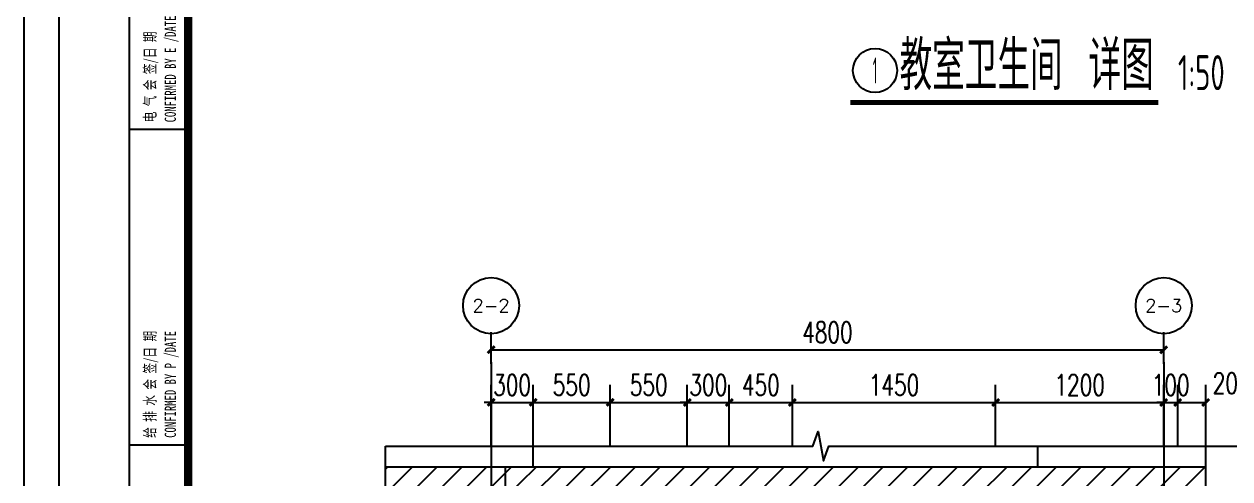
# Model space of a CAD drawing. Header units: millimetres. Extents: x -1048436 to -185795, y -983427 to 400387.
# Drawn here: x -620502 to -611897, y -722026 to -718782 of the extents above; entities that cross this region are included whole.
import ezdxf
from ezdxf.enums import TextEntityAlignment as Align

# ---------------------------------------------------------------- set-up
doc = ezdxf.new("R2010")
doc.units = ezdxf.units.MM
doc.header["$LTSCALE"] = 500
doc.linetypes.add('DOTE', pattern=[2.42, 2, -0.2, 0.02, -0.2])
for name, color, linetype in [('2017_11-sheet-L2$0$C-SHET-TTLB', 11, 'Continuous'), ('C-SHET-TTLB', 11, 'Continuous'), ('PUB_DIM', 3, 'Continuous'), ('PUB_TEXT', 7, 'Continuous'), ('建-填充', 9, 'Continuous'), ('建-墙', 254, 'Continuous'), ('建-屋面-排水沟落水口', 175, 'Continuous'), ('建-文字', 4, 'Continuous'), ('建-符号', 13, 'Continuous'), ('建-轴线', 16, 'DOTE')]:
    doc.layers.add(name, color=color, linetype=linetype)
doc.styles.add('2017_11-sheet-L2$0$SHEET-ECADI', font='simhei.ttf', dxfattribs={"width": 0.7})
doc.styles.add('_TCH_AXIS', font='COMPLEX', dxfattribs={"bigfont": 'GBCBIG'})
doc.styles.add('_TCH_DIM_T3', font='SIMPLEX', dxfattribs={"width": 0.705882, "bigfont": 'GBCBIG'})
doc.styles.add('ECADI', font='hzs.shx', dxfattribs={"width": 0.7, "bigfont": 'hztxt.shx'})
doc.styles.add('XD2008', font='xd-hzs.shx', dxfattribs={"width": 0.7, "bigfont": 'xd-hztxt.shx'})
doc.dimstyles.new('_TCH_ARCH&&50', dxfattribs={"dimtxt": 148.75, "dimasz": 50, "dimexe": 125, "dimexo": 150, "dimgap": 50, "dimtad": 1, "dimdec": 0, "dimzin": 0, "dimdsep": 46, "dimtxsty": '_TCH_DIM_T3', "dimblk": 'ARCHTICK', "dimcen": 0.09, "dimclrt": 7, "dimazin": 2, "dimtfac": 1, "dimtdec": 0, "dimtix": 1, "dimtmove": 2, "dimatfit": 3, "dimldrblk": 'ARCHTICK', "dimfxl": 1, "dimtolj": 1, "dimtzin": 0, "dimarcsym": 0})
pattern_1 = [(45, (0, 89.76), (-88.388383, 88.388383), [])]

# ---------------------------------------------------------------- blocks, each defined once
blk = doc.blocks.new('2017_11-sheet-L2$0$2014SHEET-L')
at = {"layer": '2017_11-sheet-L2$0$C-SHET-TTLB'}
for p, q in [((0, -180), (-9, -180)), ((0, -225), (-9, -225))]:
    blk.add_line(p, q, dxfattribs=at)
at = {"layer": '2017_11-sheet-L2$0$C-SHET-TTLB', "style": '2017_11-sheet-L2$0$SHEET-ECADI', "width": 0.7}
for s, p in [('CONFIRMED BY E /DATE', (-2.33, -178.96)), ('电 气 会 签/日 期', (-5.24, -178.96)), ('给 排 水 会 签/日 期', (-5.24, -223.96)), ('CONFIRMED BY P /DATE', (-2.33, -223.96))]:
    blk.add_text(s, height=1.6, rotation=90, dxfattribs=at).set_placement(p)
blk = doc.blocks.new('2017_11-sheet-L2', base_point=(18.4, 410))
at = {"layer": '2017_11-sheet-L2$0$C-SHET-TTLB'}
blk.add_blockref('2017_11-sheet-L2$0$2014SHEET-L', (19, 410.6), dxfattribs=at)
blk = doc.blocks.new('集团图框A1')
at = {"layer": 'C-SHET-TTLB'}
blk.add_line((259.85, -109.93), (259.85, -685.13), dxfattribs=at)
for points in [[(1095.85, -95.53), (1095.85, -699.53), (244.85, -699.53), (244.85, -95.53)], [(1090.85, -100.53), (1090.85, -694.53), (249.85, -694.53), (249.85, -100.53)]]:
    blk.add_lwpolyline(points, close=True, dxfattribs=at)
at = {"layer": 'C-SHET-TTLB', "const_width": 1.2}
blk.add_lwpolyline([(268.25, -110.53), (1080.85, -110.53), (1080.85, -684.53), (268.25, -684.53)], close=True, dxfattribs=at)
at = {"layer": 'C-SHET-TTLB'}
blk.add_blockref('2017_11-sheet-L2', (268.25, -110.53), dxfattribs=at)
at = {"color": 2, "style": 'ECADI', "width": 0.7}
for tag, p in [('序号1', (1009.72, -381.88)), ('记要1', (1037.92, -381.9)), ('日期1', (1073.26, -381.71)), ('序号2', (1009.72, -387.77)), ('记要2', (1037.92, -387.79)), ('日期2', (1073.26, -387.6)), ('序号3', (1009.72, -393.63)), ('记要3', (1037.92, -393.65)), ('日期3', (1073.26, -393.46)), ('日期4', (1073.26, -399.35)), ('序号4', (1009.72, -399.51)), ('记要4', (1037.92, -399.53)), ('合作设计单位', (1042.53, -542.75)), ('审定人', (1041.84, -561.74)), ('审核人', (1041.84, -571.23)), ('设计总负责人', (1041.84, -580.99)), ('专业负责人', (1041.84, -591.72)), ('校对人', (1041.84, -601.96)), ('设计人', (1041.84, -611.83)), ('建设单位上', (1044.38, -619.93)), ('建设单位中', (1044.38, -623.89)), ('建设单位下', (1044.38, -627.74)), ('项目名称上', (1044.35, -632.3)), ('项目名称中', (1044.35, -636.38)), ('项目名称下', (1044.35, -640.33)), ('子项', (1043.59, -646.93)), ('图名上', (1044.47, -653.59)), ('图名中', (1044.47, -657.5)), ('图名下', (1044.47, -661.62)), ('工程编号', (1027.1, -667.58)), ('阶段', (1063.92, -667.61)), ('比例', (1025.96, -674.19)), ('专业', (1063.72, -673.97)), ('日期', (1026.1, -680.73)), ('图别、图号', (1066.05, -680.84))]:
    blk.add_attdef(tag, text='', height=3.5, dxfattribs=at).set_placement(p, align=Align.MIDDLE)
blk = doc.blocks.new('A1')
blk.add_blockref('集团图框A1', (-609654.51, -640037.88))
blk = doc.blocks.new('_ArchTick')
at = {"color": 0, "linetype": 'ByBlock', "const_width": 0.4}
blk.add_lwpolyline([(-0.5, -0.5), (0.5, 0.5)], dxfattribs=at)
blk = doc.blocks.new('*D2201')
at = {"layer": 'Defpoints', "color": 0, "transparency": 16777216}
for p in [(-612369.4, -721105.3), (-617169.4, -721355), (-612369.5, -721355.8)]:
    blk.add_point(p, dxfattribs=at)
at = {"layer": 'PUB_DIM', "color": 0, "lineweight": -2, "transparency": 16777216}
for p, q in [((-617169.4, -721205), (-617169.3, -720979.5)), ((-612369.4, -721205.8), (-612369.4, -720980.3)), ((-617169.4, -721104.5), (-612369.4, -721105.3))]:
    blk.add_line(p, q, dxfattribs=at)
at = {"layer": 'PUB_DIM', "color": 0, "lineweight": -2, "transparency": 16777216, "xscale": 50, "yscale": 50, "zscale": 50}
for p, rotation in [((-617169.4, -721104.5), 179.9903516328183), ((-612369.4, -721105.3), 359.9903516328183)]:
    blk.add_blockref('_ArchTick', p, dxfattribs=dict(at, rotation=rotation))
at = {"layer": 'PUB_DIM', "color": 7, "transparency": 16777216, "insert": (-614769.4, -720980.5), "char_height": 148.75, "attachment_point": 5, "rotation": 359.99035, "style": '_TCH_DIM_T3'}
blk.add_mtext('\\A1;4800', dxfattribs=at)
blk = doc.blocks.new('*D2212')
at = {"layer": 'Defpoints', "color": 0, "transparency": 16777216}
for p in [(-616869.3, -721480.1), (-617169.5, -721941.2), (-616869.4, -721941.2)]:
    blk.add_point(p, dxfattribs=at)
at = {"layer": 'PUB_DIM', "color": 0, "lineweight": -2, "transparency": 16777216}
for p, q in [((-617169.5, -721791.2), (-617169.4, -721355)), ((-616869.3, -721791.2), (-616869.3, -721355.1)), ((-617169.4, -721480), (-617219.4, -721480)), ((-617169.4, -721480), (-616869.3, -721480.1)), ((-616869.3, -721480.1), (-616819.3, -721480.1))]:
    blk.add_line(p, q, dxfattribs=at)
at = {"layer": 'PUB_DIM', "color": 0, "lineweight": -2, "transparency": 16777216, "xscale": 50, "yscale": 50, "zscale": 50}
for p, rotation in [((-617169.4, -721480), 359.9903516328073), ((-616869.3, -721480.1), 179.9903516328073)]:
    blk.add_blockref('_ArchTick', p, dxfattribs=dict(at, rotation=rotation))
at = {"layer": 'PUB_DIM', "color": 7, "transparency": 16777216, "insert": (-617019.3, -721355.7), "char_height": 148.75, "attachment_point": 5, "rotation": 359.99035, "style": '_TCH_DIM_T3'}
blk.add_mtext('\\A1;300', dxfattribs=at)
blk = doc.blocks.new('*D2213')
at = {"layer": 'Defpoints', "color": 0, "transparency": 16777216}
for p in [(-616319.3, -721480.2), (-616869.4, -721941.2), (-616319.4, -721941.3)]:
    blk.add_point(p, dxfattribs=at)
at = {"layer": 'PUB_DIM', "color": 0, "lineweight": -2, "transparency": 16777216}
for p, q in [((-616869.3, -721791.2), (-616869.3, -721355.1)), ((-616319.3, -721791.3), (-616319.3, -721355.2)), ((-616869.3, -721480.1), (-616319.3, -721480.2))]:
    blk.add_line(p, q, dxfattribs=at)
at = {"layer": 'PUB_DIM', "color": 0, "lineweight": -2, "transparency": 16777216, "xscale": 50, "yscale": 50, "zscale": 50}
for p, rotation in [((-616869.3, -721480.1), 179.9903516328205), ((-616319.3, -721480.2), 359.9903516328205)]:
    blk.add_blockref('_ArchTick', p, dxfattribs=dict(at, rotation=rotation))
at = {"layer": 'PUB_DIM', "color": 7, "transparency": 16777216, "insert": (-616594.3, -721355.7), "char_height": 148.75, "attachment_point": 5, "rotation": 359.99035, "style": '_TCH_DIM_T3'}
blk.add_mtext('\\A1;550', dxfattribs=at)
blk = doc.blocks.new('*D2214')
at = {"layer": 'Defpoints', "color": 0, "transparency": 16777216}
for p in [(-615769.3, -721480.3), (-616319.4, -721941.3), (-615769.4, -721941.4)]:
    blk.add_point(p, dxfattribs=at)
at = {"layer": 'PUB_DIM', "color": 0, "lineweight": -2, "transparency": 16777216}
for p, q in [((-616319.3, -721791.3), (-616319.3, -721355.2)), ((-615769.3, -721791.4), (-615769.3, -721355.3)), ((-616319.3, -721480.2), (-615769.3, -721480.3))]:
    blk.add_line(p, q, dxfattribs=at)
at = {"layer": 'PUB_DIM', "color": 0, "lineweight": -2, "transparency": 16777216, "xscale": 50, "yscale": 50, "zscale": 50}
for p, rotation in [((-616319.3, -721480.2), 179.9903516328204), ((-615769.3, -721480.3), 359.9903516328204)]:
    blk.add_blockref('_ArchTick', p, dxfattribs=dict(at, rotation=rotation))
at = {"layer": 'PUB_DIM', "color": 7, "transparency": 16777216, "insert": (-616044.3, -721355.8), "char_height": 148.75, "attachment_point": 5, "rotation": 359.99035, "style": '_TCH_DIM_T3'}
blk.add_mtext('\\A1;550', dxfattribs=at)
blk = doc.blocks.new('*D2215')
at = {"layer": 'Defpoints', "color": 0, "transparency": 16777216}
for p in [(-615469.3, -721480.3), (-615769.4, -721941.4), (-615469.4, -721941.5)]:
    blk.add_point(p, dxfattribs=at)
at = {"layer": 'PUB_DIM', "color": 0, "lineweight": -2, "transparency": 16777216}
for p, q in [((-615769.3, -721791.4), (-615769.3, -721355.3)), ((-615469.4, -721791.5), (-615469.3, -721355.3)), ((-615769.3, -721480.3), (-615819.3, -721480.3)), ((-615769.3, -721480.3), (-615469.3, -721480.3)), ((-615469.3, -721480.3), (-615419.3, -721480.3))]:
    blk.add_line(p, q, dxfattribs=at)
at = {"layer": 'PUB_DIM', "color": 0, "lineweight": -2, "transparency": 16777216, "xscale": 50, "yscale": 50, "zscale": 50}
for p, rotation in [((-615769.3, -721480.3), 359.9903516328145), ((-615469.3, -721480.3), 179.9903516328145)]:
    blk.add_blockref('_ArchTick', p, dxfattribs=dict(at, rotation=rotation))
at = {"layer": 'PUB_DIM', "color": 7, "transparency": 16777216, "insert": (-615619.3, -721355.9), "char_height": 148.75, "attachment_point": 5, "rotation": 359.99035, "style": '_TCH_DIM_T3'}
blk.add_mtext('\\A1;300', dxfattribs=at)
blk = doc.blocks.new('*D2216')
at = {"layer": 'Defpoints', "color": 0, "transparency": 16777216}
for p in [(-615019.3, -721480.4), (-615469.4, -721941.5), (-615019.4, -721941.5)]:
    blk.add_point(p, dxfattribs=at)
at = {"layer": 'PUB_DIM', "color": 0, "lineweight": -2, "transparency": 16777216}
for p, q in [((-615469.4, -721791.5), (-615469.3, -721355.3)), ((-615019.3, -721791.5), (-615019.3, -721355.4)), ((-615469.3, -721480.3), (-615019.3, -721480.4))]:
    blk.add_line(p, q, dxfattribs=at)
at = {"layer": 'PUB_DIM', "color": 0, "lineweight": -2, "transparency": 16777216, "xscale": 50, "yscale": 50, "zscale": 50}
for p, rotation in [((-615469.3, -721480.3), 179.9903516328171), ((-615019.3, -721480.4), 359.9903516328171)]:
    blk.add_blockref('_ArchTick', p, dxfattribs=dict(at, rotation=rotation))
at = {"layer": 'PUB_DIM', "color": 7, "transparency": 16777216, "insert": (-615244.3, -721356), "char_height": 148.75, "attachment_point": 5, "rotation": 359.99035, "style": '_TCH_DIM_T3'}
blk.add_mtext('\\A1;450', dxfattribs=at)
blk = doc.blocks.new('*D2217')
at = {"layer": 'Defpoints', "color": 0, "transparency": 16777216}
for p in [(-613569.4, -721480.6), (-615019.4, -721941.5), (-613569.5, -721941.8)]:
    blk.add_point(p, dxfattribs=at)
at = {"layer": 'PUB_DIM', "color": 0, "lineweight": -2, "transparency": 16777216}
for p, q in [((-615019.3, -721791.5), (-615019.3, -721355.4)), ((-613569.4, -721791.8), (-613569.4, -721355.6)), ((-615019.3, -721480.4), (-613569.4, -721480.6))]:
    blk.add_line(p, q, dxfattribs=at)
at = {"layer": 'PUB_DIM', "color": 0, "lineweight": -2, "transparency": 16777216, "xscale": 50, "yscale": 50, "zscale": 50}
for p, rotation in [((-615019.3, -721480.4), 179.9903516328224), ((-613569.4, -721480.6), 359.9903516328224)]:
    blk.add_blockref('_ArchTick', p, dxfattribs=dict(at, rotation=rotation))
at = {"layer": 'PUB_DIM', "color": 7, "transparency": 16777216, "insert": (-614294.3, -721356.1), "char_height": 148.75, "attachment_point": 5, "rotation": 359.99035, "style": '_TCH_DIM_T3'}
blk.add_mtext('\\A1;1450', dxfattribs=at)
blk = doc.blocks.new('*D2218')
at = {"layer": 'Defpoints', "color": 0, "transparency": 16777216}
for p in [(-612369.5, -721480.8), (-613569.5, -721941.8), (-612369.6, -721942)]:
    blk.add_point(p, dxfattribs=at)
at = {"layer": 'PUB_DIM', "color": 0, "lineweight": -2, "transparency": 16777216}
for p, q in [((-613569.4, -721791.8), (-613569.4, -721355.6)), ((-612369.5, -721792), (-612369.5, -721355.8)), ((-613569.4, -721480.6), (-612369.5, -721480.8))]:
    blk.add_line(p, q, dxfattribs=at)
at = {"layer": 'PUB_DIM', "color": 0, "lineweight": -2, "transparency": 16777216, "xscale": 50, "yscale": 50, "zscale": 50}
for p, rotation in [((-613569.4, -721480.6), 179.9903516328156), ((-612369.5, -721480.8), 359.9903516328156)]:
    blk.add_blockref('_ArchTick', p, dxfattribs=dict(at, rotation=rotation))
at = {"layer": 'PUB_DIM', "color": 7, "transparency": 16777216, "insert": (-612969.4, -721356.4), "char_height": 148.75, "attachment_point": 5, "rotation": 359.99035, "style": '_TCH_DIM_T3'}
blk.add_mtext('\\A1;1200', dxfattribs=at)
blk = doc.blocks.new('*D2219')
at = {"layer": 'Defpoints', "color": 0, "transparency": 16777216}
for p in [(-612269.4, -721480.9), (-612369.6, -721942), (-612269.5, -721942)]:
    blk.add_point(p, dxfattribs=at)
at = {"layer": 'PUB_DIM', "color": 0, "lineweight": -2, "transparency": 16777216}
for p, q in [((-612369.5, -721792), (-612369.5, -721355.8)), ((-612269.4, -721792), (-612269.4, -721355.9)), ((-612369.5, -721480.8), (-612419.5, -721480.8)), ((-612369.5, -721480.8), (-612269.4, -721480.9)), ((-612269.4, -721480.9), (-612219.4, -721480.9))]:
    blk.add_line(p, q, dxfattribs=at)
at = {"layer": 'PUB_DIM', "color": 0, "lineweight": -2, "transparency": 16777216, "xscale": 50, "yscale": 50, "zscale": 50}
for p, rotation in [((-612369.5, -721480.8), 359.9903516328126), ((-612269.4, -721480.9), 179.9903516328127)]:
    blk.add_blockref('_ArchTick', p, dxfattribs=dict(at, rotation=rotation))
at = {"layer": 'PUB_DIM', "color": 7, "transparency": 16777216, "insert": (-612319.4, -721356.5), "char_height": 148.75, "attachment_point": 5, "rotation": 359.99035, "style": '_TCH_DIM_T3'}
blk.add_mtext('\\A1;100', dxfattribs=at)
blk = doc.blocks.new('*D2220')
at = {"layer": 'Defpoints', "color": 0, "transparency": 16777216}
for p in [(-612069.4, -721480.9), (-612269.5, -721942), (-612069.5, -721942)]:
    blk.add_point(p, dxfattribs=at)
at = {"layer": 'PUB_DIM', "color": 0, "lineweight": -2, "transparency": 16777216}
for p, q in [((-612269.4, -721792), (-612269.4, -721355.9)), ((-612069.5, -721792), (-612069.4, -721355.9)), ((-612269.4, -721480.9), (-612069.4, -721480.9))]:
    blk.add_line(p, q, dxfattribs=at)
at = {"layer": 'PUB_DIM', "color": 0, "lineweight": -2, "transparency": 16777216, "xscale": 50, "yscale": 50, "zscale": 50}
for p, rotation in [((-612269.4, -721480.9), 179.9903516328239), ((-612069.4, -721480.9), 359.9903516328239)]:
    blk.add_blockref('_ArchTick', p, dxfattribs=dict(at, rotation=rotation))
at = {"layer": 'PUB_DIM', "color": 7, "transparency": 16777216, "insert": (-611884.4, -721343.4), "char_height": 148.75, "attachment_point": 5, "rotation": 359.99035, "style": '_TCH_DIM_T3'}
blk.add_mtext('\\A1;200', dxfattribs=at)

msp = doc.modelspace()

# ---------------------------------------------------------------- hatches: boundary and pattern name
at = {"layer": '建-填充'}
h = msp.add_hatch(dxfattribs=at)
h.set_pattern_fill('普通砖', color=256, scale=50, style=0)
h.set_pattern_definition(pattern_1)
h.paths.add_polyline_path([(-617269.5, -722141.2), (-617069.5, -721941.2), (-617923.7, -721941.2), (-617923.7, -722141.2)])
h = msp.add_hatch(dxfattribs=at)
h.set_pattern_fill('普通砖', color=256, scale=50, style=0)
h.set_pattern_definition(pattern_1)
h.paths.add_polyline_path([(-617269.5, -724041.2), (-617069.5, -724041.2), (-617069.5, -721941.2), (-617269.5, -722141.2)])
h = msp.add_hatch(dxfattribs=at)
h.set_pattern_fill('普通砖', color=256, scale=50, style=0)
h.set_pattern_definition(pattern_1)
h.paths.add_polyline_path([(-612269.5, -722141.2), (-612069.5, -721941.2), (-617069.5, -721941.2), (-616869.5, -722141.2)])
h = msp.add_hatch(dxfattribs=at)
h.set_pattern_fill('普通砖', color=256, scale=50, style=0)
h.set_pattern_definition(pattern_1)
h.paths.add_polyline_path([(-617069.5, -724041.2), (-616869.5, -724041.2), (-616869.5, -722141.2), (-617069.5, -721941.2)])
h = msp.add_hatch(dxfattribs=at)
h.set_pattern_fill('普通砖', color=256, scale=50, style=0)
h.set_pattern_definition(pattern_1)
h.paths.add_polyline_path([(-612269.5, -722141.2), (-612269.5, -722541.2), (-612069.5, -722541.2), (-612069.5, -721941.2)])

# ---------------------------------------------------------------- linework, layer by layer
at = {"layer": 'PUB_TEXT'}
msp.add_circle((-614429.7, -719113.1), 157.5, dxfattribs=at)
at = {"layer": '建-墙', "linetype": 'Continuous', "ltscale": 50}
for p, q in [((-616868.3, -721941.2), (-616868.3, -721792.5)), ((-613268.3, -721941.2), (-613268.3, -721792.5))]:
    msp.add_line(p, q, dxfattribs=at)
at = {"layer": '建-墙'}
for p, q in [((-617069.5, -721941.2), (-617923.7, -721941.2)), ((-612069.5, -721941.2), (-617069.5, -721941.2)), ((-617069.5, -721941.2), (-617069.5, -724041.2)), ((-617069.5, -721941.2), (-617069.5, -724041.2)), ((-612069.5, -722541.2), (-612069.5, -721941.2))]:
    msp.add_line(p, q, dxfattribs=at)
at = {"layer": '建-屋面-排水沟落水口'}
msp.add_line((-612069.5, -721941.2), (-612069.5, -721600.4), dxfattribs=at)
at = {"layer": '建-符号'}
for p, q in [((-617169.5, -721192.2), (-617169.5, -720989.9)), ((-612369.5, -721192.2), (-612369.5, -720989.9))]:
    msp.add_line(p, q, dxfattribs=at)
at = {"layer": '建-符号', "const_width": 35}
msp.add_lwpolyline([(-614604.7, -719340.6), (-612407.9, -719340.6)], dxfattribs=at)
at = {"layer": '建-符号'}
for points in [[(-617923.7, -721792.5), (-614872.9, -721792.5), (-614834.7, -721687.5), (-614797.6, -721897.5), (-614760.4, -721792.5), (-611709.5, -721792.5)], [(-617923.7, -727088), (-617923.7, -724496.5), (-618028.7, -724458.3), (-617818.7, -724421.3), (-617923.7, -724384), (-617923.7, -721792.5)]]:
    msp.add_lwpolyline(points, dxfattribs=at)
for centre in [(-617169.5, -720789.9), (-612369.5, -720789.9)]:
    msp.add_circle(centre, 200, dxfattribs=at)
at = {"layer": '建-轴线'}
for points in [[(-617169.5, -721192.2), (-617169.5, -727239.2)], [(-612369.5, -721192.2), (-612369.5, -727239.2)]]:
    msp.add_lwpolyline(points, dxfattribs=at)

# ---------------------------------------------------------------- block references
at = {"xscale": 50, "yscale": 50, "zscale": 50}
msp.add_blockref('A1', (29849980.9, 31296855.7), dxfattribs=at)

# ---------------------------------------------------------------- texts
at = {"layer": 'PUB_TEXT', "style": 'XD2008', "width": 0.7}
for s, height, p in [('教室卫生间', 350, (-614254.7, -719253.1)), ('详图', 350, (-612906.2, -719253.1)), ('1:50', 250, (-612267.9, -719253.1))]:
    msp.add_text(s, height=height, dxfattribs=at).set_placement(p)
at = {"layer": 'PUB_TEXT', "style": 'XD2008', "width": 1.238095}
msp.add_text('1', height=186.4, dxfattribs=at).set_placement((-614445.2, -719206.4), (-614414.1, -719206.4), align=Align.FIT)
at = {"layer": '建-文字', "style": '_TCH_AXIS'}
for s, p, p2 in [('2-2', (-617301.6, -720836.2), (-617037.4, -720836.2)), ('2-3', (-612501.6, -720836.2), (-612237.4, -720836.2))]:
    msp.add_text(s, height=92.5, dxfattribs=at).set_placement(p, p2, align=Align.FIT)

# ---------------------------------------------------------------- dimensions: what is measured, and where the dimension line sits
at = {"layer": 'PUB_DIM'}
for p1, p2, distance, picture, middle in [((-617169.4, -721355), (-612369.5, -721355.8), 250.5, '*D2201', (-614769.4, -720980.5)), ((-617169.5, -721941.2), (-616869.4, -721941.2), 461.1, '*D2212', (-617019.3, -721355.7)), ((-616869.4, -721941.2), (-616319.4, -721941.3), 461.1, '*D2213', (-616594.3, -721355.7)), ((-616319.4, -721941.3), (-615769.4, -721941.4), 461.1, '*D2214', (-616044.3, -721355.8)), ((-615769.4, -721941.4), (-615469.4, -721941.5), 461.1, '*D2215', (-615619.3, -721355.9)), ((-615469.4, -721941.5), (-615019.4, -721941.5), 461.1, '*D2216', (-615244.3, -721356)), ((-615019.4, -721941.5), (-613569.5, -721941.8), 461.1, '*D2217', (-614294.3, -721356.1)), ((-613569.5, -721941.8), (-612369.6, -721942), 461.1, '*D2218', (-612969.4, -721356.4)), ((-612369.6, -721942), (-612269.5, -721942), 461.1, '*D2219', (-612319.4, -721356.5))]:
    dim = msp.add_aligned_dim(p1=p1, p2=p2, distance=distance, dimstyle='_TCH_ARCH&&50', dxfattribs=at)
    dim.commit()
    dim.dimension.update_dxf_attribs({"geometry": picture, "text_midpoint": middle})
dim = msp.add_linear_dim(base=(-612069.4, -721480.9), p1=(-612269.5, -721942), p2=(-612069.5, -721942), angle=359.99035, dimstyle='_TCH_ARCH&&50', dxfattribs=at)
dim.commit()
dim.dimension.update_dxf_attribs({"geometry": '*D2220', "text_midpoint": (-611884.4, -721343.4), "dimtype": 129})

doc.saveas('drawing.dxf')
